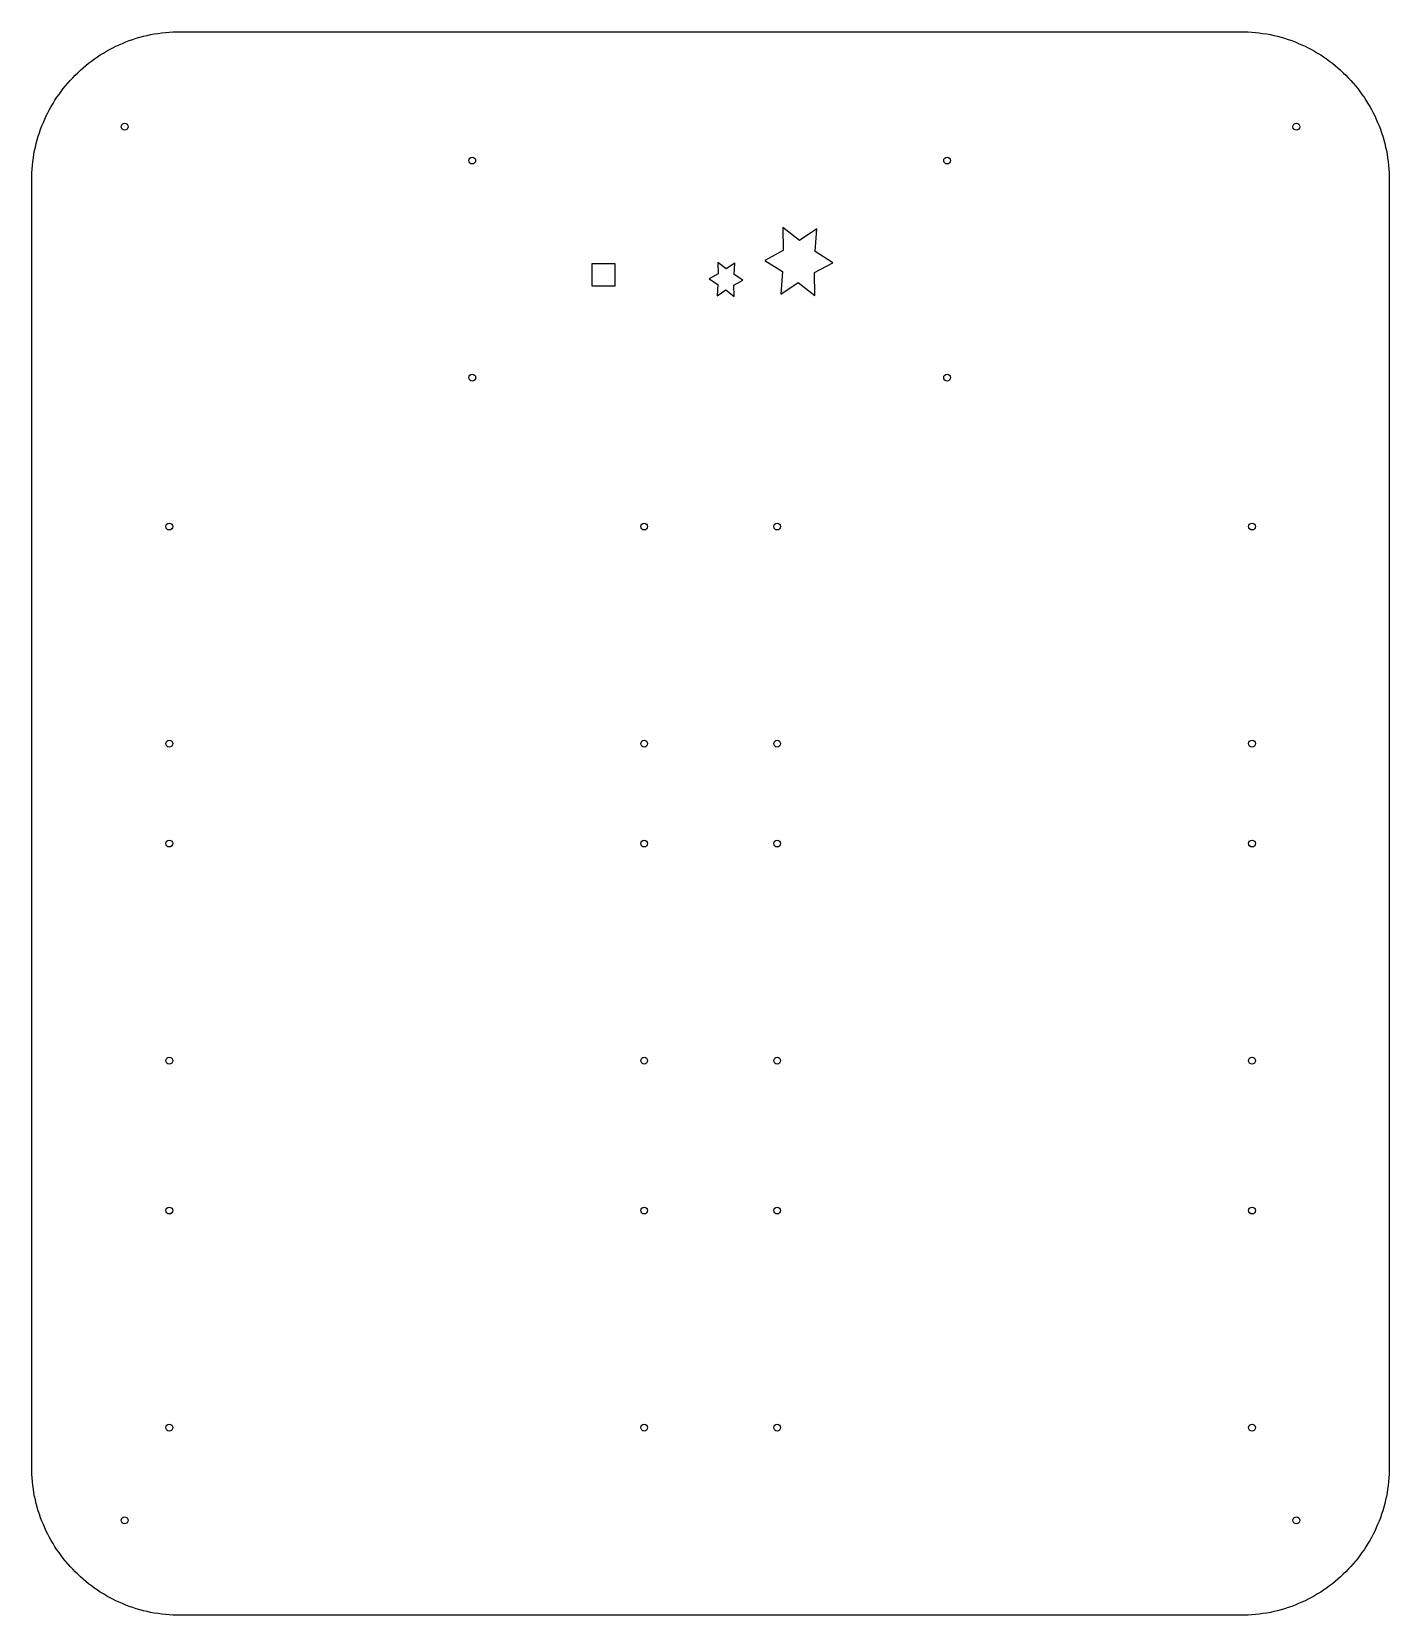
# Model space of a CAD drawing. Header units: metres. Extents: x 914 to 1514, y -2142 to -1442.
import ezdxf

# ---------------------------------------------------------------- set-up
doc = ezdxf.new("R2010")
doc.units = ezdxf.units.M

msp = doc.modelspace()

# ---------------------------------------------------------------- linework, layer by layer
at = {"color": 7}
for points in [[(1513.773188, -2076.776663, -0.049849), (1512.464247, -2089.873153, -0.050279), (1508.611498, -2102.341145, -0.048306), (1502.59819, -2113.434939, -0.048083), (1494.535334, -2123.217211, -0.048081), (1484.752591, -2131.279297, -0.048302), (1473.658056, -2137.292162, -0.050272), (1461.189702, -2141.144506, -0.049843), (1448.093022, -2142.453301), (979.447158, -2142.453301, -0.049844), (966.350542, -2141.144484, -0.050275), (953.88269, -2137.292162, -0.048305), (942.788766, -2131.279326, -0.048084), (933.006623, -2123.217211, -0.048084), (924.944503, -2113.435069, -0.048305), (918.931664, -2102.341145, -0.050275), (915.079338, -2089.873289, -0.049844), (913.77052, -2076.776663), (913.77052, -1508.132412, -0.049844), (915.079338, -1495.035786, -0.050275), (918.931664, -1482.56793, -0.048305), (924.944503, -1471.474006, -0.048084), (933.006623, -1461.691864, -0.048084), (942.788766, -1453.629749, -0.048305), (953.88269, -1447.616913, -0.050275), (966.350542, -1443.764591, -0.049844), (979.447158, -1442.455774), (1448.093022, -1442.455774, -0.049843), (1461.189702, -1443.764569, -0.050272), (1473.658056, -1447.616913, -0.048302), (1484.752591, -1453.629778, -0.048081), (1494.535334, -1461.691864, -0.048083), (1502.59819, -1471.474136, -0.048306), (1508.611498, -1482.56793, -0.050279), (1512.464247, -1495.035923, -0.049849), (1513.773188, -1508.132412), (1513.773188, -2076.776663)], [(956.339508, -1484.450087, -0.414214), (954.839497, -1485.950099, -0.414214), (953.339486, -1484.450087, -0.414214), (954.839497, -1482.950076, -0.414214), (956.339508, -1484.450087)], [(1474.202105, -1484.450087, -0.414213), (1472.7028, -1485.950099, -0.414213), (1471.203494, -1484.450087, -0.414213), (1472.7028, -1482.950076, -0.414213), (1474.202105, -1484.450087)], [(1109.963854, -1499.421642, -0.414214), (1108.463878, -1500.921653, -0.414214), (1106.963867, -1499.421642, -0.414214), (1108.463878, -1497.921666, -0.414214), (1109.963854, -1499.421642)], [(1319.840345, -1499.421642, -0.414214), (1318.340334, -1500.921653, -0.414214), (1316.840323, -1499.421642, -0.414214), (1318.340334, -1497.921666, -0.414214), (1319.840345, -1499.421642)], [(1109.963854, -1595.367846, -0.414214), (1108.463878, -1596.867858, -0.414214), (1106.963867, -1595.367846, -0.414214), (1108.463878, -1593.867835, -0.414214), (1109.963854, -1595.367846)], [(1319.840345, -1595.367846, -0.414214), (1318.340334, -1596.867858, -0.414214), (1316.840323, -1595.367846, -0.414214), (1318.340334, -1593.867835, -0.414214), (1319.840345, -1595.367846)], [(976.09083, -1661.20692, -0.414214), (974.591172, -1662.706931, -0.414214), (973.091161, -1661.20692, -0.414214), (974.591172, -1659.706909, -0.414214), (976.09083, -1661.20692)], [(1185.967498, -1661.20692, -0.414214), (1184.467486, -1662.706931, -0.414214), (1182.967475, -1661.20692, -0.414214), (1184.467486, -1659.706909, -0.414214), (1185.967498, -1661.20692)], [(1244.722988, -1661.20692, -0.414214), (1243.222977, -1662.706931, -0.414214), (1241.722966, -1661.20692, -0.414214), (1243.222977, -1659.706909, -0.414214), (1244.722988, -1661.20692)], [(1454.598244, -1661.20692, -0.414213), (1453.098939, -1662.706931, -0.414213), (1451.599633, -1661.20692, -0.414213), (1453.098939, -1659.706909, -0.414213), (1454.598244, -1661.20692)], [(976.09083, -1757.152948, -0.414214), (974.591172, -1758.652959, -0.414214), (973.091161, -1757.152948, -0.414214), (974.591172, -1755.652937, -0.414214), (976.09083, -1757.152948)], [(1185.967498, -1757.152948, -0.414214), (1184.467486, -1758.652959, -0.414214), (1182.967475, -1757.152948, -0.414214), (1184.467486, -1755.652937, -0.414214), (1185.967498, -1757.152948)], [(1244.722988, -1757.152948, -0.414214), (1243.222977, -1758.652959, -0.414214), (1241.722966, -1757.152948, -0.414214), (1243.222977, -1755.652937, -0.414214), (1244.722988, -1757.152948)], [(1454.598244, -1757.152948, -0.414213), (1453.098939, -1758.652959, -0.414213), (1451.599633, -1757.152948, -0.414213), (1453.098939, -1755.652937, -0.414213), (1454.598244, -1757.152948)], [(976.09083, -1801.334836, -0.414212), (974.591172, -1802.837669, -0.414212), (973.091161, -1801.334836, -0.414213), (974.591172, -1799.83553, -0.414214), (976.09083, -1801.334836)], [(1185.967498, -1801.334836, -0.414212), (1184.467486, -1802.837669, -0.414212), (1182.967475, -1801.334836, -0.414213), (1184.467486, -1799.83553, -0.414213), (1185.967498, -1801.334836)], [(1244.722988, -1801.334836, -0.414212), (1243.222977, -1802.837669, -0.414212), (1241.722966, -1801.334836, -0.414213), (1243.222977, -1799.83553, -0.414213), (1244.722988, -1801.334836)], [(1454.598244, -1801.334836, -0.414211), (1453.098939, -1802.837669, -0.414211), (1451.599633, -1801.334836, -0.414214), (1453.098939, -1799.83553, -0.414214), (1454.598244, -1801.334836)], [(976.09083, -1897.283334, -0.414214), (974.591172, -1898.782639, -0.414213), (973.091161, -1897.283334, -0.414213), (974.591172, -1895.784028, -0.414214), (976.09083, -1897.283334)], [(1185.967498, -1897.283334, -0.414213), (1184.467486, -1898.782639, -0.414213), (1182.967475, -1897.283334, -0.414213), (1184.467486, -1895.784028, -0.414213), (1185.967498, -1897.283334)], [(1244.722988, -1897.283334, -0.414213), (1243.222977, -1898.782639, -0.414213), (1241.722966, -1897.283334, -0.414213), (1243.222977, -1895.784028, -0.414213), (1244.722988, -1897.283334)], [(1454.598244, -1897.283334, -0.414214), (1453.098939, -1898.782639, -0.414214), (1451.599633, -1897.283334, -0.414214), (1453.098939, -1895.784028, -0.414214), (1454.598244, -1897.283334)], [(976.09083, -1963.54911, -0.414212), (974.591172, -1965.051943, -0.414212), (973.091161, -1963.54911, -0.414213), (974.591172, -1962.049805, -0.414214), (976.09083, -1963.54911)], [(1185.967498, -1963.54911, -0.414212), (1184.467486, -1965.051943, -0.414212), (1182.967475, -1963.54911, -0.414213), (1184.467486, -1962.049805, -0.414213), (1185.967498, -1963.54911)], [(1244.722988, -1963.54911, -0.414212), (1243.222977, -1965.051943, -0.414212), (1241.722966, -1963.54911, -0.414213), (1243.222977, -1962.049805, -0.414213), (1244.722988, -1963.54911)], [(1454.598244, -1963.54911, -0.414211), (1453.098939, -1965.051943, -0.414211), (1451.599633, -1963.54911, -0.414214), (1453.098939, -1962.049805, -0.414214), (1454.598244, -1963.54911)], [(976.09083, -2059.497608, -0.414214), (974.591172, -2060.996914, -0.414213), (973.091161, -2059.497608, -0.414213), (974.591172, -2057.998303, -0.414214), (976.09083, -2059.497608)], [(1185.967498, -2059.497608, -0.414213), (1184.467486, -2060.996914, -0.414213), (1182.967475, -2059.497608, -0.414213), (1184.467486, -2057.998303, -0.414213), (1185.967498, -2059.497608)], [(1244.722988, -2059.497608, -0.414213), (1243.222977, -2060.996914, -0.414213), (1241.722966, -2059.497608, -0.414213), (1243.222977, -2057.998303, -0.414213), (1244.722988, -2059.497608)], [(1454.598244, -2059.497608, -0.414214), (1453.098939, -2060.996914, -0.414214), (1451.599633, -2059.497608, -0.414214), (1453.098939, -2057.998303, -0.414214), (1454.598244, -2059.497608)], [(956.339508, -2100.462163, -0.414213), (954.839497, -2101.961468, -0.414213), (953.339486, -2100.462163, -0.414212), (954.839497, -2098.959329, -0.414212), (956.339508, -2100.462163)], [(1474.202105, -2100.462163, -0.414214), (1472.7028, -2101.961468, -0.414214), (1471.203494, -2100.462163, -0.414211), (1472.7028, -2098.959329, -0.414211), (1474.202105, -2100.462163)]]:
    msp.add_lwpolyline(points, format="xyb", dxfattribs=at)
for points in [[(1267.834991, -1544.605924), (1260.04966, -1539.684572), (1260.741155, -1529.605924), (1253.090847, -1534.792532), (1245.741155, -1529.073974), (1245.876177, -1539.181934), (1237.834991, -1543.542024), (1245.620321, -1548.463376), (1244.928827, -1558.542024), (1252.579135, -1553.355417), (1259.928827, -1559.073974), (1259.793804, -1548.966015), (1267.834991, -1544.605924)], [(1161.481768, -1554.889547), (1161.481768, -1544.889547), (1171.481768, -1544.889547), (1171.481768, -1554.889547), (1161.481768, -1554.889547)], [(1228.112391, -1552.249933), (1224.219726, -1549.789257), (1224.565473, -1544.749933), (1220.740319, -1547.343237), (1217.065473, -1544.483958), (1217.132984, -1549.537938), (1213.112391, -1551.717983), (1217.005056, -1554.178659), (1216.659309, -1559.217983), (1220.484463, -1556.624679), (1224.159309, -1559.483958), (1224.091798, -1554.429978), (1228.112391, -1552.249933)]]:
    msp.add_lwpolyline(points, close=True, dxfattribs=at)

doc.saveas('drawing.dxf')
